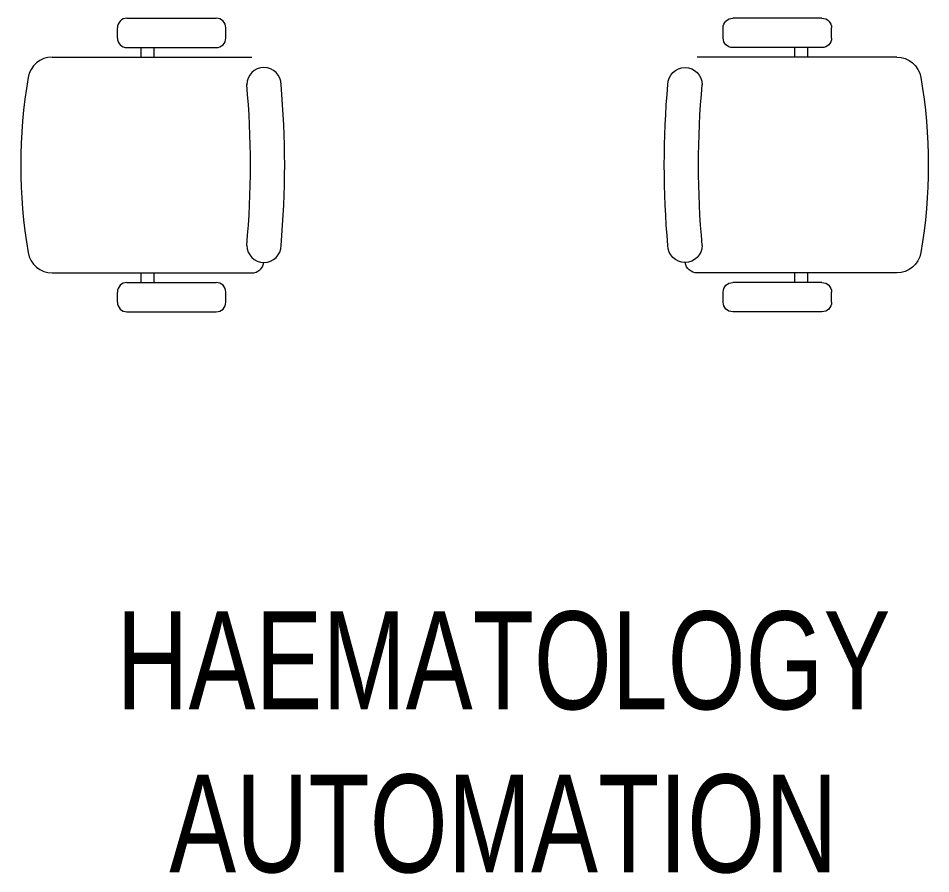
# Model space of a CAD drawing. Header units: millimetres. Extents: x 26027 to 581921, y 7230 to 233891.
# Drawn here: x 565790 to 567657, y 138720 to 140469 of the extents above; entities that cross this region are included whole.
import ezdxf

# ---------------------------------------------------------------- set-up
doc = ezdxf.new("R2010")
doc.units = ezdxf.units.MM
doc.header["$LTSCALE"] = 5
for name, color, linetype, lineweight in [('72_EGR_BASE_TEXT', 7, 'Continuous', 5), ('Medical Equipment and Furniture', 163, 'Continuous', 0), ('NEW', 1, 'Continuous', 5)]:
    doc.layers.add(name, color=color, linetype=linetype, lineweight=lineweight)
doc.styles.add('X3G_ENTITY_2587EA', font='swisscl.ttf', dxfattribs={"height": 200})

# ---------------------------------------------------------------- blocks, each defined once
blk = doc.blocks.new('*X15')
at = {"color": 0}
for p, q in [((5, 3), (5, 3)), ((5, 3), (5, 3)), ((5, 3), (5, 3)), ((5, 3), (5, 3)), ((5, 3), (5, 3)), ((5, 3), (5, 3)), ((5, 3), (5, 3)), ((5, 3), (5, 3)), ((5, 3), (5, 3)), ((5, 3), (5, 3)), ((5, 3), (5, 3)), ((5, 3), (5, 3)), ((5, 3), (5, 3)), ((5, 3), (5, 3)), ((5, 3), (5, 3)), ((5, 3), (5, 3)), ((5, 3), (5, 3)), ((5, 3), (5, 3)), ((5, 3), (5, 3)), ((5, 3), (5, 3)), ((5, 3), (5, 3)), ((5, 3), (5, 3)), ((5, 3), (5, 3)), ((5, 3), (5, 3)), ((5, 3), (5, 3)), ((5, 3), (5, 3)), ((5, 3), (5, 3)), ((5, 3), (5, 3)), ((5, 3), (5, 3)), ((5, 3), (5, 3)), ((5, 3), (5, 3)), ((5, 3), (5, 3)), ((5, 3), (5, 3)), ((5, 3), (5, 3)), ((5, 3), (5, 3)), ((5, 3), (5, 3)), ((5, 3), (5, 3)), ((5, 3), (5, 3)), ((5, 3), (5, 3)), ((5, 3), (5, 3)), ((5, 3), (5, 3)), ((5, 3), (5, 3)), ((5, 3), (5, 3)), ((5, 3), (5, 3)), ((5, 3), (5, 3)), ((5, 3), (5, 3)), ((5, 3), (5, 3)), ((5, 3), (5, 3)), ((5, 3), (5, 3)), ((5, 3), (5, 3)), ((5, 3), (5, 3)), ((5, 3), (5, 3)), ((5, 3), (5, 3)), ((5, 3), (5, 3)), ((5, 3), (5, 3)), ((5, 3), (5, 3)), ((5, 3), (5, 3)), ((5, 3), (5, 3)), ((5, 3), (5, 3)), ((5, 3), (5, 3)), ((5, 3), (5, 3)), ((5, 3), (5, 3)), ((5, 3), (5, 3)), ((5, 3), (5, 3)), ((5, 3), (5, 3)), ((5, 3), (5, 3)), ((6, 3), (5, 3)), ((5, 3), (5, 3)), ((6, 3), (5, 3)), ((5, 3), (5, 3)), ((6, 3), (5, 3)), ((5, 3), (5, 3)), ((6, 3), (5, 3)), ((5, 3), (5, 3)), ((5, 3), (5, 3)), ((5, 3), (5, 3)), ((5, 3), (5, 3)), ((5, 3), (5, 3)), ((5, 3), (5, 3)), ((5, 3), (5, 3)), ((5, 3), (5, 3)), ((5, 3), (5, 3)), ((5, 3), (5, 3)), ((5, 3), (5, 3)), ((5, 3), (5, 3)), ((5, 3), (5, 3)), ((5, 3), (5, 3)), ((5, 3), (5, 3)), ((5, 3), (5, 3)), ((5, 3), (5, 3)), ((5, 3), (5, 3)), ((5, 3), (5, 3)), ((5, 3), (5, 3)), ((5, 3), (5, 3)), ((5, 3), (5, 3)), ((5, 3), (5, 3)), ((6, 3), (6, 3)), ((6, 3), (6, 3)), ((6, 3), (6, 3)), ((6, 3), (6, 3)), ((6, 3), (6, 3)), ((6, 3), (6, 3)), ((6, 3), (6, 3)), ((6, 3), (6, 3)), ((6, 3), (6, 3)), ((6, 3), (6, 3)), ((6, 3), (6, 3)), ((6, 3), (6, 3)), ((6, 3), (6, 3)), ((6, 3), (6, 3)), ((6, 3), (6, 3)), ((6, 3), (6, 3)), ((6, 3), (6, 3)), ((6, 3), (6, 3)), ((6, 3), (6, 3)), ((6, 3), (6, 3)), ((6, 3), (6, 3)), ((6, 3), (6, 3)), ((6, 3), (6, 3)), ((6, 3), (6, 3)), ((6, 3), (6, 3)), ((6, 3), (6, 3)), ((6, 3), (6, 3)), ((6, 3), (6, 3)), ((6, 3), (6, 3)), ((6, 3), (6, 3)), ((6, 3), (6, 3)), ((6, 3), (6, 3)), ((6, 3), (6, 3)), ((6, 3), (6, 3)), ((6, 3), (6, 3)), ((6, 3), (6, 3)), ((6, 3), (6, 3)), ((6, 3), (6, 3)), ((6, 3), (6, 3)), ((6, 3), (6, 3)), ((6, 3), (6, 3)), ((6, 3), (6, 3)), ((6, 3), (6, 3)), ((6, 3), (6, 3)), ((6, 3), (6, 3)), ((6, 3), (6, 3)), ((6, 3), (6, 3)), ((6, 3), (6, 3)), ((6, 3), (6, 3)), ((6, 3), (6, 3)), ((6, 3), (6, 3)), ((6, 3), (6, 3)), ((6, 3), (6, 3)), ((6, 3), (6, 3)), ((6, 3), (6, 3)), ((6, 3), (6, 3)), ((6, 3), (6, 3)), ((6, 3), (6, 3)), ((6, 3), (6, 3)), ((6, 3), (6, 3)), ((6, 3), (6, 3)), ((6, 3), (6, 3)), ((6, 3), (6, 3)), ((6, 3), (6, 3)), ((6, 3), (6, 3)), ((6, 3), (6, 3)), ((6, 3), (6, 3)), ((6, 3), (6, 3)), ((6, 3), (6, 3)), ((6, 3), (6, 3)), ((6, 3), (6, 3)), ((6, 3), (6, 3)), ((6, 3), (6, 3)), ((6, 3), (6, 3)), ((6, 3), (6, 3)), ((6, 3), (6, 3)), ((6, 3), (6, 3)), ((6, 3), (6, 3)), ((6, 3), (6, 3)), ((6, 3), (6, 3)), ((6, 3), (6, 3)), ((6, 3), (6, 3)), ((6, 3), (6, 3)), ((6, 3), (6, 3)), ((6, 3), (6, 3)), ((6, 3), (6, 3)), ((6, 3), (6, 3)), ((6, 3), (6, 3)), ((6, 3), (6, 3)), ((6, 3), (6, 3)), ((6, 3), (6, 3)), ((6, 3), (6, 3)), ((6, 3), (6, 3)), ((6, 3), (6, 3)), ((6, 3), (6, 3)), ((6, 3), (6, 3)), ((6, 3), (6, 3)), ((6, 3), (6, 3)), ((6, 3), (6, 3)), ((6, 3), (6, 3)), ((6, 3), (6, 3)), ((6, 3), (6, 3)), ((6, 3), (6, 3)), ((6, 3), (6, 3)), ((6, 3), (6, 3)), ((6, 3), (6, 3)), ((6, 3), (6, 3)), ((6, 3), (6, 3)), ((6, 3), (6, 3)), ((6, 3), (6, 3)), ((6, 3), (6, 3)), ((6, 3), (6, 3)), ((6, 3), (6, 3)), ((6, 3), (6, 3)), ((6, 3), (6, 3)), ((6, 3), (6, 3)), ((6, 3), (6, 3)), ((6, 3), (6, 3)), ((6, 3), (6, 3)), ((6, 3), (6, 3)), ((6, 3), (6, 3)), ((6, 3), (6, 3)), ((6, 3), (6, 3)), ((6, 3), (6, 3)), ((6, 3), (6, 3)), ((6, 3), (6, 3)), ((6, 3), (6, 3)), ((6, 3), (6, 3)), ((6, 3), (6, 3)), ((6, 3), (6, 3)), ((6, 3), (6, 3)), ((6, 3), (6, 3)), ((6, 3), (6, 3)), ((6, 3), (6, 3)), ((6, 3), (6, 3)), ((6, 3), (6, 3)), ((6, 3), (6, 3)), ((6, 3), (6, 3)), ((6, 3), (6, 3)), ((6, 3), (6, 3)), ((6, 3), (6, 3)), ((6, 3), (6, 3)), ((6, 3), (6, 3)), ((6, 3), (6, 3)), ((6, 3), (6, 3)), ((6, 3), (6, 3)), ((6, 3), (6, 3)), ((6, 3), (6, 3)), ((6, 3), (6, 3)), ((6, 3), (6, 3)), ((6, 3), (6, 3)), ((6, 3), (6, 3)), ((6, 3), (6, 3)), ((6, 3), (6, 3)), ((6, 3), (6, 3)), ((6, 3), (6, 3)), ((6, 3), (6, 3)), ((6, 3), (6, 3)), ((6, 3), (6, 3)), ((6, 3), (6, 3)), ((6, 3), (6, 3)), ((6, 3), (6, 3)), ((6, 3), (6, 3)), ((6, 3), (6, 3)), ((6, 3), (6, 3)), ((6, 3), (6, 3)), ((6, 3), (6, 3)), ((6, 3), (6, 3)), ((6, 3), (6, 3)), ((6, 3), (6, 3)), ((6, 3), (6, 3)), ((6, 3), (6, 3)), ((6, 3), (6, 3)), ((6, 3), (6, 3)), ((6, 3), (6, 3)), ((6, 3), (6, 3)), ((6, 3), (6, 3)), ((6, 3), (6, 3)), ((6, 3), (6, 3)), ((6, 3), (6, 3)), ((6, 3), (6, 3)), ((6, 3), (6, 3)), ((6, 3), (6, 3)), ((6, 3), (6, 3)), ((6, 3), (6, 3)), ((6, 3), (6, 3)), ((6, 3), (6, 3)), ((6, 3), (6, 3)), ((6, 3), (6, 3)), ((6, 3), (6, 3)), ((6, 3), (6, 3)), ((6, 3), (6, 3)), ((6, 3), (6, 3)), ((6, 3), (6, 3)), ((6, 3), (6, 3)), ((6, 3), (6, 3)), ((6, 3), (6, 3)), ((6, 3), (6, 3)), ((6, 3), (6, 3)), ((6, 3), (6, 3)), ((6, 3), (6, 3)), ((6, 3), (6, 3)), ((6, 3), (6, 3)), ((6, 3), (6, 3)), ((6, 3), (5, 3)), ((6, 3), (5, 3)), ((6, 3), (5, 3)), ((6, 3), (5, 3)), ((6, 3), (5, 3)), ((6, 3), (6, 3)), ((6, 3), (6, 3)), ((6, 3), (6, 3)), ((6, 3), (6, 3)), ((6, 3), (6, 3)), ((6, 3), (6, 3)), ((6, 3), (6, 3)), ((6, 3), (6, 3)), ((6, 3), (6, 3)), ((6, 3), (6, 3)), ((6, 3), (6, 3)), ((6, 3), (6, 3)), ((6, 3), (6, 3)), ((6, 3), (6, 3)), ((6, 3), (6, 3)), ((6, 3), (6, 3)), ((6, 3), (6, 3)), ((6, 3), (6, 3)), ((6, 3), (6, 3)), ((6, 3), (6, 3)), ((6, 3), (6, 3)), ((6, 3), (6, 3)), ((6, 3), (6, 3)), ((6, 3), (6, 3)), ((6, 3), (6, 3)), ((6, 3), (6, 3)), ((6, 3), (6, 3)), ((6, 3), (6, 3)), ((6, 3), (6, 3)), ((6, 3), (6, 3)), ((6, 3), (6, 3)), ((6, 3), (6, 3)), ((6, 3), (6, 3)), ((6, 3), (6, 3)), ((6, 3), (6, 3)), ((6, 3), (6, 3)), ((6, 3), (6, 3)), ((6, 3), (6, 3)), ((6, 3), (6, 3)), ((6, 3), (6, 3)), ((6, 3), (6, 3)), ((6, 3), (6, 3)), ((6, 3), (6, 3)), ((6, 3), (6, 3)), ((6, 3), (6, 3)), ((6, 3), (6, 3)), ((6, 3), (6, 3)), ((6, 3), (6, 3)), ((6, 3), (6, 3)), ((6, 3), (6, 3)), ((6, 3), (6, 3)), ((6, 3), (6, 3)), ((6, 3), (6, 3)), ((6, 3), (6, 3)), ((6, 3), (6, 3)), ((6, 3), (6, 3)), ((6, 3), (6, 3)), ((6, 3), (6, 3)), ((6, 3), (6, 3)), ((6, 3), (6, 3)), ((6, 3), (6, 3)), ((6, 3), (6, 3)), ((6, 3), (6, 3)), ((6, 3), (6, 3)), ((6, 3), (6, 3)), ((6, 3), (6, 3)), ((6, 3), (6, 3)), ((6, 3), (6, 3)), ((6, 3), (6, 3)), ((6, 3), (6, 3)), ((6, 3), (6, 3)), ((6, 3), (6, 3)), ((6, 3), (6, 3)), ((6, 3), (6, 3)), ((6, 3), (6, 3)), ((6, 3), (6, 3)), ((6, 3), (6, 3)), ((6, 3), (6, 3)), ((6, 3), (6, 3)), ((6, 3), (6, 3)), ((6, 3), (6, 3)), ((6, 3), (6, 3)), ((6, 3), (6, 3)), ((6, 3), (6, 3)), ((6, 3), (6, 3)), ((6, 3), (6, 3)), ((6, 3), (6, 3)), ((6, 3), (6, 3)), ((6, 3), (6, 3)), ((6, 3), (6, 3)), ((6, 3), (6, 3)), ((6, 3), (6, 3)), ((6, 3), (6, 3)), ((6, 3), (6, 3)), ((6, 3), (6, 3)), ((6, 3), (6, 3)), ((6, 3), (6, 3)), ((6, 3), (6, 3)), ((6, 3), (6, 3)), ((6, 3), (6, 3)), ((6, 3), (6, 3)), ((6, 3), (6, 3)), ((6, 3), (6, 3)), ((6, 3), (6, 3)), ((6, 3), (6, 3)), ((6, 3), (6, 3)), ((6, 3), (6, 3)), ((6, 3), (6, 3)), ((6, 3), (6, 3)), ((6, 3), (6, 3)), ((6, 3), (6, 3)), ((6, 3), (6, 3)), ((6, 3), (6, 3)), ((6, 3), (6, 3)), ((6, 3), (6, 3)), ((6, 3), (6, 3)), ((6, 3), (6, 3)), ((6, 3), (6, 3)), ((6, 3), (6, 3)), ((6, 3), (6, 3)), ((6, 3), (6, 3)), ((6, 3), (6, 3)), ((6, 3), (6, 3)), ((6, 3), (6, 3)), ((6, 3), (6, 3)), ((6, 3), (6, 3)), ((6, 3), (6, 3)), ((6, 3), (6, 3)), ((6, 3), (6, 3)), ((6, 3), (6, 3)), ((6, 3), (6, 3)), ((6, 3), (6, 3)), ((6, 3), (6, 3)), ((6, 3), (6, 3)), ((6, 3), (6, 3)), ((6, 3), (6, 3)), ((6, 3), (6, 3)), ((6, 3), (6, 3)), ((6, 3), (6, 3)), ((6, 3), (6, 3)), ((6, 3), (6, 3)), ((6, 3), (6, 3)), ((6, 3), (6, 3)), ((6, 3), (6, 3)), ((6, 3), (6, 3)), ((6, 3), (6, 3)), ((6, 3), (6, 3)), ((6, 3), (6, 3)), ((6, 3), (6, 3)), ((6, 3), (6, 3)), ((6, 3), (6, 3)), ((6, 3), (6, 3)), ((6, 3), (6, 3)), ((6, 3), (6, 3)), ((6, 3), (6, 3)), ((6, 3), (6, 3)), ((6, 3), (6, 3)), ((6, 3), (6, 3)), ((6, 3), (6, 3)), ((6, 3), (6, 3)), ((6, 3), (6, 3)), ((6, 3), (6, 3)), ((6, 3), (6, 3)), ((6, 3), (6, 3)), ((6, 3), (6, 3)), ((6, 3), (6, 3)), ((6, 3), (6, 3)), ((6, 3), (6, 3)), ((6, 3), (6, 3)), ((6, 3), (6, 3)), ((6, 3), (6, 3)), ((6, 3), (6, 3)), ((6, 3), (6, 3)), ((6, 3), (6, 3)), ((6, 3), (6, 3)), ((6, 3), (6, 3)), ((6, 3), (6, 3)), ((6, 3), (6, 3)), ((6, 3), (6, 3)), ((6, 3), (6, 3)), ((6, 3), (6, 3)), ((6, 3), (6, 3)), ((6, 3), (6, 3)), ((6, 3), (6, 3)), ((6, 3), (6, 3)), ((6, 3), (6, 3)), ((6, 3), (6, 3)), ((6, 3), (6, 3)), ((6, 3), (6, 3)), ((6, 3), (6, 3)), ((6, 3), (6, 3)), ((6, 3), (6, 3)), ((6, 3), (6, 3)), ((6, 3), (6, 3)), ((6, 3), (6, 3)), ((6, 3), (6, 3)), ((6, 3), (6, 3)), ((6, 3), (6, 3)), ((6, 3), (6, 3)), ((6, 3), (6, 3)), ((6, 3), (6, 3)), ((6, 3), (6, 3)), ((6, 3), (6, 3)), ((6, 3), (6, 3)), ((6, 3), (6, 3)), ((6, 3), (6, 3)), ((6, 3), (6, 3)), ((6, 3), (6, 3)), ((6, 3), (6, 3)), ((6, 3), (6, 3)), ((6, 3), (6, 3)), ((6, 3), (6, 3)), ((6, 3), (6, 3)), ((6, 3), (6, 3)), ((6, 3), (6, 3)), ((6, 3), (6, 3)), ((6, 3), (6, 3)), ((6, 3), (6, 3)), ((6, 3), (6, 3)), ((6, 3), (6, 3)), ((6, 3), (6, 3)), ((6, 3), (6, 3)), ((6, 3), (6, 3)), ((6, 3), (6, 3)), ((6, 3), (6, 3)), ((6, 3), (6, 3)), ((6, 3), (6, 3)), ((6, 3), (6, 3)), ((6, 3), (6, 3)), ((6, 3), (6, 3)), ((6, 3), (6, 3)), ((6, 3), (6, 3)), ((6, 3), (6, 3)), ((6, 3), (6, 3)), ((6, 3), (6, 3)), ((6, 3), (6, 3)), ((6, 3), (6, 3)), ((6, 3), (6, 3)), ((6, 3), (6, 3)), ((6, 3), (6, 3)), ((6, 3), (6, 3)), ((6, 3), (6, 3)), ((6, 3), (6, 3)), ((6, 3), (6, 3)), ((6, 3), (6, 3)), ((6, 3), (6, 3)), ((6, 3), (6, 3)), ((6, 3), (6, 3)), ((6, 3), (6, 3)), ((6, 3), (6, 3)), ((6, 3), (6, 3)), ((6, 3), (6, 3)), ((6, 3), (6, 3)), ((6, 3), (6, 3)), ((6, 3), (6, 3)), ((6, 3), (6, 3)), ((6, 3), (6, 3)), ((6, 3), (6, 3)), ((6, 3), (6, 3)), ((6, 3), (6, 3)), ((6, 3), (6, 3)), ((6, 3), (6, 3)), ((6, 3), (6, 3)), ((6, 3), (6, 3)), ((6, 3), (6, 3)), ((6, 3), (6, 3)), ((6, 3), (6, 3)), ((6, 3), (6, 3)), ((6, 3), (6, 3)), ((6, 3), (6, 3)), ((6, 3), (6, 3)), ((6, 3), (6, 3)), ((6, 3), (6, 3)), ((6, 3), (6, 3)), ((6, 3), (6, 3)), ((6, 3), (6, 3)), ((6, 3), (6, 3)), ((6, 3), (6, 3)), ((6, 3), (6, 3)), ((6, 3), (6, 3)), ((6, 3), (6, 3)), ((6, 3), (6, 3)), ((6, 3), (6, 3)), ((6, 3), (6, 3)), ((6, 3), (6, 3)), ((6, 3), (6, 3)), ((6, 3), (6, 3)), ((6, 3), (6, 3)), ((6, 3), (6, 3)), ((6, 3), (6, 3)), ((6, 3), (6, 3)), ((6, 3), (6, 3)), ((6, 3), (6, 3)), ((6, 3), (6, 3)), ((6, 3), (6, 3)), ((6, 3), (6, 3)), ((6, 3), (6, 3)), ((6, 3), (6, 3)), ((6, 3), (6, 3)), ((6, 3), (6, 3)), ((6, 3), (6, 3)), ((6, 3), (6, 3)), ((6, 3), (6, 3)), ((6, 3), (6, 3)), ((6, 3), (6, 3)), ((6, 3), (6, 3)), ((6, 3), (6, 3)), ((6, 3), (6, 3)), ((6, 3), (6, 3)), ((6, 3), (6, 3)), ((6, 3), (6, 3)), ((6, 3), (6, 3)), ((6, 3), (6, 3)), ((6, 3), (6, 3)), ((6, 3), (6, 3)), ((6, 3), (6, 3)), ((6, 3), (6, 3))]:
    blk.add_line(p, q, dxfattribs=at)
blk = doc.blocks.new('*X16')
at = {"color": 0}
for p, q in [((13, 1), (13, 1)), ((13, 1), (13, 1)), ((13, 1), (13, 1)), ((13, 1), (13, 1)), ((13, 1), (13, 1)), ((13, 1), (13, 1)), ((13, 1), (13, 1)), ((13, 1), (13, 1)), ((13, 1), (13, 1)), ((13, 1), (13, 1)), ((13, 1), (13, 1)), ((13, 1), (13, 1)), ((13, 1), (13, 1)), ((13, 1), (13, 1)), ((13, 1), (13, 1)), ((13, 1), (14, 1)), ((13, 1), (14, 1)), ((13, 1), (14, 1)), ((13, 1), (13, 1)), ((13, 1), (13, 1)), ((13, 1), (13, 1)), ((13, 1), (13, 1)), ((13, 1), (13, 1)), ((13, 1), (13, 1)), ((13, 1), (13, 1)), ((13, 1), (13, 1)), ((13, 1), (13, 1)), ((13, 1), (13, 1)), ((13, 1), (13, 1)), ((13, 1), (13, 1)), ((13, 1), (13, 1)), ((13, 1), (13, 1)), ((13, 1), (13, 1)), ((13, 1), (13, 1)), ((13, 1), (13, 1)), ((13, 1), (13, 1)), ((13, 1), (13, 1)), ((13, 1), (13, 1)), ((13, 1), (13, 1)), ((13, 1), (13, 1)), ((13, 1), (13, 1)), ((13, 1), (13, 1)), ((13, 1), (13, 1)), ((13, 1), (13, 1)), ((13, 1), (13, 1)), ((13, 1), (13, 1)), ((13, 1), (13, 1)), ((13, 1), (13, 1)), ((13, 1), (13, 1)), ((13, 1), (13, 1)), ((13, 1), (13, 1)), ((13, 1), (13, 1)), ((13, 1), (13, 1)), ((13, 1), (13, 1)), ((13, 1), (13, 1)), ((13, 1), (13, 1)), ((13, 1), (13, 1)), ((13, 1), (13, 1)), ((13, 1), (13, 1)), ((13, 1), (13, 1)), ((13, 1), (13, 1)), ((13, 1), (13, 1)), ((13, 1), (13, 1)), ((13, 1), (13, 1)), ((13, 1), (13, 1)), ((13, 1), (13, 1)), ((13, 1), (13, 1)), ((13, 1), (13, 1)), ((13, 1), (13, 1)), ((13, 1), (13, 1)), ((13, 1), (13, 1)), ((13, 1), (13, 1)), ((13, 1), (13, 1)), ((13, 1), (13, 1)), ((13, 1), (13, 1)), ((13, 1), (13, 1)), ((13, 1), (13, 1)), ((13, 1), (13, 1)), ((13, 1), (13, 1)), ((13, 1), (13, 1)), ((13, 1), (13, 1)), ((13, 1), (13, 1)), ((13, 1), (13, 1)), ((13, 1), (13, 1)), ((13, 1), (13, 1)), ((13, 1), (13, 1)), ((13, 1), (13, 1)), ((13, 1), (13, 1)), ((13, 1), (13, 1)), ((13, 1), (13, 1)), ((13, 1), (13, 1)), ((13, 1), (13, 1)), ((13, 1), (13, 1)), ((13, 1), (13, 1)), ((13, 1), (13, 1)), ((13, 1), (13, 1)), ((13, 1), (13, 1)), ((13, 1), (13, 1)), ((13, 1), (13, 1)), ((13, 1), (13, 1)), ((13, 1), (13, 1)), ((13, 1), (13, 1)), ((13, 1), (13, 1)), ((13, 1), (13, 1)), ((13, 1), (13, 1)), ((13, 1), (13, 1)), ((13, 1), (13, 1)), ((13, 1), (13, 1)), ((13, 1), (13, 1)), ((13, 1), (13, 1)), ((13, 1), (13, 1)), ((13, 1), (13, 1)), ((13, 1), (13, 1)), ((13, 1), (13, 1)), ((13, 1), (13, 1)), ((13, 1), (13, 1)), ((13, 1), (13, 1)), ((13, 1), (13, 1)), ((13, 1), (13, 1)), ((13, 1), (13, 1)), ((13, 1), (13, 1)), ((13, 1), (13, 1)), ((13, 1), (13, 1)), ((13, 1), (14, 1)), ((13, 0), (13, 0)), ((13, 0), (13, 0)), ((13, 0), (13, 0)), ((13, 0), (13, 0)), ((13, 0), (13, 0)), ((13, 0), (13, 0)), ((13, 0), (13, 0)), ((13, 0), (13, 0)), ((13, 0), (13, 0)), ((13, 0), (13, 0)), ((13, 0), (13, 0)), ((13, 0), (13, 0)), ((13, 0), (13, 0)), ((13, 0), (13, 0)), ((13, 0), (13, 0)), ((13, 0), (13, 0)), ((13, 0), (13, 0)), ((13, 0), (13, 0)), ((13, 0), (13, 0)), ((13, 0), (13, 0)), ((13, 0), (13, 0)), ((13, 0), (13, 0)), ((13, 0), (13, 0)), ((13, 0), (13, 0)), ((13, 0), (13, 0)), ((13, 0), (13, 0)), ((13, 0), (13, 0)), ((13, 0), (13, 0)), ((13, 0), (13, 0)), ((13, 0), (13, 0)), ((13, 0), (13, 0)), ((13, 0), (13, 0)), ((13, 0), (13, 0)), ((13, 0), (13, 0)), ((13, 0), (13, 0)), ((13, 0), (13, 0)), ((13, 0), (13, 0)), ((13, 0), (13, 0)), ((13, 0), (13, 0)), ((13, 0), (13, 0)), ((13, 0), (13, 0)), ((13, 0), (13, 0)), ((13, 0), (13, 0)), ((13, 0), (13, 0)), ((13, 0), (13, 0)), ((13, 0), (13, 0)), ((13, 0), (13, 0)), ((13, 0), (13, 0)), ((13, 0), (14, 0)), ((13, 0), (14, 0)), ((13, 0), (13, 0)), ((13, 0), (14, 0)), ((14, 1), (14, 1)), ((14, 1), (14, 1)), ((14, 1), (14, 1)), ((14, 1), (14, 1)), ((14, 1), (14, 1)), ((14, 1), (14, 1)), ((14, 1), (14, 1)), ((14, 1), (14, 1)), ((14, 1), (14, 1)), ((14, 1), (14, 1)), ((14, 1), (14, 1)), ((14, 1), (14, 1)), ((14, 1), (14, 1)), ((14, 1), (14, 1)), ((14, 1), (14, 1)), ((14, 1), (14, 1)), ((14, 1), (14, 1)), ((14, 1), (14, 1)), ((14, 1), (14, 1)), ((14, 1), (14, 1)), ((14, 1), (14, 1)), ((14, 1), (14, 1)), ((14, 1), (14, 1)), ((14, 1), (14, 1)), ((14, 1), (14, 1)), ((14, 1), (14, 1)), ((14, 1), (14, 1)), ((14, 1), (14, 1)), ((14, 1), (14, 1)), ((14, 1), (14, 1)), ((14, 1), (14, 1)), ((14, 1), (14, 1)), ((14, 1), (14, 1)), ((14, 1), (14, 1)), ((14, 1), (14, 1)), ((14, 1), (14, 1)), ((14, 1), (14, 1)), ((14, 1), (14, 1)), ((14, 1), (14, 1)), ((14, 1), (14, 1)), ((14, 1), (14, 1)), ((14, 1), (14, 1)), ((14, 1), (14, 1)), ((14, 1), (14, 1)), ((14, 1), (14, 1)), ((14, 1), (14, 1)), ((14, 1), (14, 1)), ((14, 1), (14, 1)), ((14, 1), (14, 1)), ((14, 1), (14, 1)), ((14, 1), (14, 1)), ((14, 1), (14, 1)), ((14, 1), (14, 1)), ((14, 1), (14, 1)), ((14, 1), (14, 1)), ((14, 1), (14, 1)), ((14, 1), (14, 1)), ((14, 1), (14, 1)), ((14, 1), (14, 1)), ((14, 1), (14, 1)), ((14, 1), (14, 1)), ((14, 1), (14, 1)), ((14, 1), (14, 1)), ((14, 1), (14, 1)), ((14, 1), (14, 1)), ((14, 1), (14, 1)), ((14, 1), (14, 1)), ((14, 1), (14, 1)), ((14, 1), (14, 1)), ((14, 1), (14, 1)), ((14, 1), (14, 1)), ((14, 1), (14, 1)), ((14, 1), (14, 1)), ((14, 1), (14, 1)), ((14, 1), (14, 1)), ((14, 1), (14, 1)), ((14, 1), (14, 1)), ((14, 1), (14, 1)), ((14, 1), (14, 1)), ((14, 1), (14, 1)), ((14, 1), (14, 1)), ((14, 1), (14, 1)), ((14, 1), (14, 1)), ((14, 1), (14, 1)), ((14, 1), (14, 1)), ((14, 1), (14, 1)), ((14, 1), (14, 1)), ((14, 1), (14, 1)), ((14, 1), (14, 1)), ((14, 1), (14, 1)), ((14, 1), (14, 1)), ((14, 1), (14, 1)), ((14, 1), (14, 1)), ((14, 1), (14, 1)), ((14, 0), (14, 0)), ((14, 0), (14, 0)), ((14, 0), (14, 0)), ((14, 0), (14, 0)), ((14, 0), (14, 0)), ((14, 0), (14, 0)), ((14, 0), (14, 0)), ((14, 0), (14, 0)), ((14, 0), (14, 0)), ((14, 0), (14, 0)), ((14, 0), (14, 0)), ((14, 0), (14, 0)), ((14, 0), (14, 0)), ((14, 0), (14, 0)), ((14, 0), (14, 0)), ((14, 0), (14, 0)), ((14, 0), (14, 0)), ((14, 0), (14, 0)), ((14, 0), (14, 0)), ((14, 0), (14, 0)), ((14, 0), (14, 0)), ((14, 0), (14, 0)), ((14, 0), (14, 0)), ((14, 0), (14, 0)), ((14, 0), (14, 0)), ((14, 0), (14, 0)), ((14, 0), (14, 0)), ((14, 0), (14, 0)), ((14, 0), (14, 0)), ((14, 0), (14, 0)), ((14, 0), (14, 0)), ((14, 0), (14, 0)), ((14, 0), (14, 0)), ((14, 0), (14, 0)), ((14, 0), (14, 0)), ((14, 0), (14, 0)), ((14, 0), (14, 0)), ((14, 0), (14, 0)), ((14, 0), (14, 0)), ((14, 0), (14, 0)), ((14, 0), (14, 0)), ((14, 0), (14, 0)), ((14, 0), (14, 0)), ((14, 0), (14, 0)), ((14, 0), (14, 0)), ((14, 0), (14, 0)), ((14, 0), (14, 0)), ((14, 0), (14, 0)), ((13, 0), (13, 0)), ((13, 0), (14, 0)), ((13, 0), (13, 0)), ((13, 0), (14, 0)), ((13, 0), (13, 0)), ((13, 0), (14, 0)), ((13, 0), (13, 0)), ((13, 0), (13, 0)), ((13, 0), (13, 0)), ((13, 0), (13, 0)), ((13, 0), (14, 0)), ((13, 0), (13, 0)), ((13, 0), (14, 0)), ((13, 0), (13, 0)), ((13, 0), (14, 0)), ((13, 0), (13, 0)), ((13, 0), (14, 0)), ((13, 0), (13, 0)), ((13, 0), (14, 0)), ((13, 0), (13, 0)), ((13, 0), (14, 0)), ((13, 0), (13, 0)), ((13, 0), (14, 0)), ((13, 0), (13, 0)), ((13, 0), (13, 0)), ((13, 0), (13, 0)), ((13, 0), (14, 0)), ((13, 0), (13, 0)), ((13, 0), (14, 0)), ((13, 0), (13, 0)), ((13, 0), (14, 0)), ((13, 0), (13, 0)), ((13, 0), (14, 0)), ((13, 0), (13, 0)), ((13, 0), (13, 0)), ((13, 0), (13, 0)), ((13, 0), (13, 0)), ((13, 0), (13, 0)), ((13, 0), (13, 0)), ((13, 0), (13, 0)), ((13, 0), (13, 0)), ((13, 0), (13, 0)), ((13, 0), (13, 0)), ((13, 0), (13, 0)), ((13, 0), (13, 0)), ((13, 0), (13, 0)), ((13, 0), (13, 0)), ((13, 0), (13, 0)), ((13, 0), (13, 0)), ((13, 0), (13, 0)), ((13, 0), (13, 0)), ((13, 0), (13, 0)), ((13, 0), (13, 0)), ((13, 0), (13, 0)), ((13, 0), (13, 0)), ((13, 0), (13, 0)), ((13, 0), (13, 0)), ((13, 0), (13, 0)), ((13, 0), (13, 0)), ((13, 0), (13, 0)), ((13, 0), (13, 0)), ((13, 0), (13, 0)), ((13, 0), (13, 0)), ((13, 0), (13, 0)), ((13, -1), (13, -1)), ((13, -1), (13, -1)), ((13, -1), (13, -1)), ((13, -1), (13, -1)), ((13, -1), (13, -1)), ((13, -1), (14, -1)), ((13, -1), (13, -1)), ((14, 0), (14, 0)), ((14, 0), (14, 0)), ((14, 0), (14, 0)), ((14, 0), (14, 0)), ((14, 0), (14, 0)), ((14, 0), (14, 0)), ((14, 0), (14, 0)), ((14, 0), (14, 0)), ((14, 0), (14, 0)), ((14, 0), (14, 0)), ((14, 0), (14, 0)), ((14, 0), (14, 0)), ((14, 0), (14, 0)), ((14, 0), (14, 0)), ((14, 0), (14, 0)), ((13, 0), (14, 0)), ((14, 0), (14, 0)), ((14, 0), (14, 0)), ((14, 0), (14, 0)), ((14, 0), (14, 0)), ((14, 0), (14, 0)), ((14, 0), (14, 0)), ((14, 0), (14, 0)), ((14, 0), (14, 0)), ((14, 0), (14, 0)), ((14, 0), (14, 0)), ((14, 0), (14, 0)), ((14, 0), (14, 0)), ((14, 0), (14, 0)), ((14, 0), (14, 0)), ((14, 0), (14, 0)), ((14, 0), (14, 0)), ((14, 0), (14, 0)), ((14, 0), (14, 0)), ((14, 0), (14, 0)), ((14, 0), (14, 0)), ((14, 0), (14, 0)), ((14, 0), (14, 0)), ((14, 0), (14, 0)), ((14, 0), (14, 0)), ((14, 0), (14, 0)), ((14, 0), (14, 0)), ((14, 0), (14, 0)), ((14, 0), (14, 0)), ((14, 0), (14, 0)), ((14, 0), (14, 0)), ((14, 0), (14, 0)), ((14, 0), (14, 0)), ((14, 0), (14, 0)), ((14, 0), (14, 0)), ((14, -1), (14, -1)), ((14, -1), (14, -1)), ((14, -1), (14, -1)), ((14, -1), (14, -1)), ((14, -1), (14, -1))]:
    blk.add_line(p, q, dxfattribs=at)
blk = doc.blocks.new('GF21018-P')
at = {"color": 0}
for p, q in [((-0.2207, 0.4756), (-0.2207, 0.0675)), ((0.2205, 0.4756), (0.2205, 0.0675)), ((-0.2806, 0.3422), (-0.2598, 0.3422)), ((0.2596, 0.3422), (0.2804, 0.3422)), ((-0.3002, 0.3226), (-0.3002, 0.14)), ((-0.2402, 0.3226), (-0.2402, 0.14)), ((0.24, 0.3226), (0.24, 0.14)), ((0.3, 0.3226), (0.3, 0.14)), ((-0.2402, 0.2937), (-0.2207, 0.2937)), ((0.2205, 0.2937), (0.24, 0.2937)), ((-0.2402, 0.2671), (-0.2207, 0.2671)), ((0.2205, 0.2671), (0.24, 0.2671)), ((-0.2806, 0.1204), (-0.2598, 0.1204)), ((0.2596, 0.1204), (0.2804, 0.1204))]:
    blk.add_line(p, q, dxfattribs=at)
for points in [[(0.24, 0.2937), (0.24, 0.2937), (0.24, 0.2937), (0.24, 0.2937), (0.24, 0.2937), (0.24, 0.2937), (0.24, 0.2937), (0.24, 0.2937), (0.24, 0.2937), (0.24, 0.2937), (0.24, 0.2937), (0.24, 0.2937), (0.24, 0.2937), (0.24, 0.2937), (0.24, 0.2937), (0.24, 0.2937), (0.24, 0.2937), (0.24, 0.2937), (0.24, 0.2937), (0.24, 0.2937), (0.24, 0.2937), (0.24, 0.2937), (0.24, 0.2937), (0.24, 0.2937), (0.24, 0.2937), (0.24, 0.2937), (0.24, 0.2937), (0.24, 0.2937), (0.24, 0.2937), (0.24, 0.2937), (0.24, 0.2937), (0.24, 0.2937), (0.24, 0.2937), (0.24, 0.2937), (0.24, 0.2937), (0.24, 0.2937), (0.24, 0.2937), (0.24, 0.2937), (0.24, 0.2937), (0.24, 0.2937), (0.24, 0.2937), (0.24, 0.2937), (0.24, 0.2937), (0.24, 0.2937), (0.24, 0.2937), (0.24, 0.2937), (0.24, 0.2937), (0.24, 0.2937), (0.24, 0.2937), (0.24, 0.2937), (0.24, 0.2937), (0.24, 0.2937), (0.24, 0.2937), (0.24, 0.2937), (0.24, 0.2937), (0.24, 0.2937), (0.24, 0.2937), (0.24, 0.2937), (0.24, 0.2937), (0.24, 0.2937), (0.24, 0.2937), (0.24, 0.2937), (0.24, 0.2937), (0.24, 0.2937), (0.24, 0.2937), (0.24, 0.2937), (0.24, 0.2937), (0.24, 0.2937), (0.24, 0.2937), (0.24, 0.2937), (0.24, 0.2937), (0.24, 0.2937), (0.24, 0.2937), (0.24, 0.2937), (0.24, 0.2937), (0.24, 0.2937), (0.24, 0.2937), (0.24, 0.2937), (0.24, 0.2937), (0.24, 0.2937), (0.24, 0.2937), (0.24, 0.2937), (0.24, 0.2937), (0.24, 0.2937), (0.24, 0.2937), (0.24, 0.2937), (0.24, 0.2937), (0.24, 0.2937), (0.24, 0.2937), (0.24, 0.2937), (0.24, 0.2937), (0.24, 0.2937), (0.24, 0.2937), (0.24, 0.2937), (0.24, 0.2937), (0.24, 0.2937), (0.24, 0.2937), (0.24, 0.2937), (0.24, 0.2937), (0.24, 0.2937), (0.24, 0.2937), (0.24, 0.2937), (0.24, 0.2937), (0.24, 0.2937), (0.24, 0.2937), (0.24, 0.2937), (0.24, 0.2937), (0.24, 0.2937), (0.24, 0.2937), (0.24, 0.2937), (0.24, 0.2937), (0.24, 0.2937), (0.24, 0.2937), (0.24, 0.2937), (0.24, 0.2937), (0.24, 0.2937), (0.24, 0.2937), (0.24, 0.2937), (0.24, 0.2937), (0.24, 0.2937), (0.24, 0.2937), (0.24, 0.2937), (0.24, 0.2937), (0.24, 0.2937), (0.24, 0.2937), (0.24, 0.2937), (0.24, 0.2937), (0.24, 0.2937), (0.24, 0.2937), (0.24, 0.2937), (0.24, 0.2937), (0.24, 0.2937), (0.24, 0.2937), (0.24, 0.2937), (0.24, 0.2937), (0.24, 0.2937), (0.24, 0.2937), (0.24, 0.2937), (0.24, 0.2937), (0.24, 0.2937), (0.24, 0.2937), (0.24, 0.2937), (0.24, 0.2937), (0.24, 0.2937), (0.24, 0.2937), (0.24, 0.2937), (0.24, 0.2937), (0.24, 0.2937), (0.24, 0.2937), (0.24, 0.2937), (0.24, 0.2937), (0.24, 0.2937), (0.24, 0.2937), (0.24, 0.2937), (0.24, 0.2937), (0.24, 0.2937), (0.24, 0.2937), (0.24, 0.2937), (0.24, 0.2937), (0.24, 0.2937), (0.24, 0.2937), (0.24, 0.2937), (0.24, 0.2937), (0.24, 0.2937), (0.24, 0.2937), (0.24, 0.2937), (0.24, 0.2937), (0.24, 0.2937), (0.24, 0.2937), (0.24, 0.2937), (0.24, 0.2937), (0.24, 0.2937), (0.24, 0.2937), (0.24, 0.2937), (0.24, 0.2937), (0.24, 0.2937), (0.24, 0.2937), (0.24, 0.2937), (0.24, 0.2937), (0.24, 0.2937), (0.24, 0.2937), (0.24, 0.2937), (0.24, 0.2937), (0.24, 0.2937), (0.24, 0.2937), (0.24, 0.2937), (0.24, 0.2937), (0.24, 0.2937), (0.24, 0.2937), (0.24, 0.2937), (0.24, 0.2937), (0.24, 0.2937), (0.24, 0.2937), (0.24, 0.2937), (0.24, 0.2937), (0.24, 0.2937), (0.24, 0.2937), (0.24, 0.2937), (0.24, 0.2937), (0.24, 0.2937), (0.24, 0.2937), (0.24, 0.2937), (0.24, 0.2937), (0.24, 0.2937), (0.24, 0.2937), (0.24, 0.2937), (0.24, 0.2937), (0.24, 0.2937), (0.24, 0.2937), (0.24, 0.2937), (0.24, 0.2937), (0.24, 0.2937), (0.24, 0.2937), (0.24, 0.2937), (0.24, 0.2937), (0.24, 0.2937), (0.24, 0.2937), (0.24, 0.2937), (0.24, 0.2937), (0.24, 0.2937), (0.24, 0.2937), (0.24, 0.2937), (0.24, 0.2937), (0.24, 0.2937), (0.24, 0.2937), (0.24, 0.2937), (0.24, 0.2937), (0.24, 0.2937), (0.24, 0.2937), (0.24, 0.2937), (0.24, 0.2937), (0.24, 0.2937), (0.24, 0.2937), (0.24, 0.2937), (0.24, 0.2937), (0.24, 0.2937), (0.24, 0.2937), (0.24, 0.2937), (0.24, 0.2937), (0.24, 0.2937), (0.24, 0.2937), (0.24, 0.2937), (0.24, 0.2937), (0.24, 0.2937), (0.24, 0.2937), (0.24, 0.2937), (0.24, 0.2937), (0.24, 0.2937), (0.24, 0.2937), (0.24, 0.2937), (0.24, 0.2937), (0.24, 0.2937), (0.24, 0.2937), (0.24, 0.2937), (0.24, 0.2937), (0.24, 0.2937), (0.24, 0.2937), (0.24, 0.2937), (0.24, 0.2937), (0.24, 0.2937), (0.24, 0.2937), (0.24, 0.2937), (0.24, 0.2937), (0.24, 0.2937), (0.24, 0.2937), (0.24, 0.2937), (0.24, 0.2937), (0.24, 0.2937), (0.24, 0.2937), (0.24, 0.2937), (0.24, 0.2937), (0.24, 0.2937), (0.24, 0.2937), (0.24, 0.2937), (0.24, 0.2937), (0.24, 0.2937), (0.24, 0.2937)], [(0.24, 0.2937), (0.24, 0.2937), (0.24, 0.2937), (0.24, 0.2937), (0.24, 0.2937), (0.24, 0.2937), (0.24, 0.2937), (0.24, 0.2937), (0.24, 0.2937), (0.24, 0.2937), (0.24, 0.2937), (0.24, 0.2937), (0.24, 0.2937), (0.24, 0.2937), (0.24, 0.2937), (0.24, 0.2937), (0.24, 0.2937), (0.24, 0.2937), (0.24, 0.2937), (0.24, 0.2937), (0.24, 0.2937), (0.24, 0.2937), (0.24, 0.2937), (0.24, 0.2937), (0.24, 0.2937), (0.24, 0.2937), (0.24, 0.2937), (0.24, 0.2937), (0.24, 0.2937), (0.24, 0.2937), (0.24, 0.2937), (0.24, 0.2937), (0.24, 0.2937), (0.24, 0.2937), (0.24, 0.2937), (0.24, 0.2937), (0.24, 0.2937), (0.24, 0.2937), (0.24, 0.2937), (0.24, 0.2937), (0.24, 0.2937), (0.24, 0.2937), (0.24, 0.2937), (0.24, 0.2937), (0.24, 0.2937), (0.24, 0.2937), (0.24, 0.2937), (0.24, 0.2937), (0.24, 0.2937), (0.24, 0.2937), (0.24, 0.2937), (0.24, 0.2937), (0.24, 0.2937), (0.24, 0.2937), (0.24, 0.2937), (0.24, 0.2937), (0.24, 0.2937), (0.24, 0.2937), (0.24, 0.2937), (0.24, 0.2937), (0.24, 0.2937), (0.24, 0.2937), (0.24, 0.2937), (0.24, 0.2937), (0.24, 0.2937), (0.24, 0.2937), (0.24, 0.2937), (0.24, 0.2937), (0.24, 0.2937), (0.24, 0.2937), (0.24, 0.2937), (0.24, 0.2937), (0.24, 0.2937), (0.24, 0.2937), (0.24, 0.2937), (0.24, 0.2937), (0.24, 0.2937), (0.24, 0.2937), (0.24, 0.2937), (0.24, 0.2937), (0.24, 0.2937), (0.24, 0.2937), (0.24, 0.2937), (0.24, 0.2937), (0.24, 0.2937), (0.24, 0.2937), (0.24, 0.2937), (0.24, 0.2937), (0.24, 0.2937), (0.24, 0.2937), (0.24, 0.2937), (0.24, 0.2937), (0.24, 0.2937), (0.24, 0.2937), (0.24, 0.2937), (0.24, 0.2937), (0.24, 0.2937), (0.24, 0.2937), (0.24, 0.2937), (0.24, 0.2937), (0.24, 0.2937), (0.24, 0.2937), (0.24, 0.2937), (0.24, 0.2937), (0.24, 0.2937), (0.24, 0.2937), (0.24, 0.2937), (0.24, 0.2937), (0.24, 0.2937), (0.24, 0.2937), (0.24, 0.2937), (0.24, 0.2937), (0.24, 0.2937), (0.24, 0.2937), (0.24, 0.2937), (0.24, 0.2937), (0.24, 0.2937), (0.24, 0.2937), (0.24, 0.2937), (0.24, 0.2937), (0.24, 0.2937), (0.24, 0.2937), (0.24, 0.2937), (0.24, 0.2937), (0.24, 0.2937), (0.24, 0.2937), (0.24, 0.2937), (0.24, 0.2937), (0.24, 0.2937), (0.24, 0.2937), (0.24, 0.2937), (0.24, 0.2937), (0.24, 0.2937), (0.24, 0.2937), (0.24, 0.2937), (0.24, 0.2937), (0.24, 0.2937), (0.24, 0.2937), (0.24, 0.2937), (0.24, 0.2937), (0.24, 0.2937), (0.24, 0.2937), (0.24, 0.2937), (0.24, 0.2937), (0.24, 0.2937), (0.24, 0.2937), (0.24, 0.2937), (0.24, 0.2937), (0.24, 0.2937), (0.24, 0.2937), (0.24, 0.2937), (0.24, 0.2937), (0.24, 0.2937), (0.24, 0.2937), (0.24, 0.2937), (0.24, 0.2937), (0.24, 0.2937), (0.24, 0.2937), (0.24, 0.2937), (0.24, 0.2937), (0.24, 0.2937), (0.24, 0.2937), (0.24, 0.2937), (0.24, 0.2937), (0.24, 0.2937), (0.24, 0.2937), (0.24, 0.2937), (0.24, 0.2937), (0.24, 0.2937), (0.24, 0.2937), (0.24, 0.2937), (0.24, 0.2937), (0.24, 0.2937), (0.24, 0.2937), (0.24, 0.2937), (0.24, 0.2937), (0.24, 0.2937), (0.24, 0.2937), (0.24, 0.2937), (0.24, 0.2937), (0.24, 0.2937), (0.24, 0.2937), (0.24, 0.2937), (0.24, 0.2937), (0.24, 0.2937), (0.24, 0.2937), (0.24, 0.2937), (0.24, 0.2937), (0.24, 0.2937), (0.24, 0.2937), (0.24, 0.2937), (0.24, 0.2937), (0.24, 0.2937), (0.24, 0.2937), (0.24, 0.2937), (0.24, 0.2937), (0.24, 0.2937), (0.24, 0.2937), (0.24, 0.2937), (0.24, 0.2937), (0.24, 0.2937), (0.24, 0.2937), (0.24, 0.2937), (0.24, 0.2937), (0.24, 0.2937), (0.24, 0.2937), (0.24, 0.2937), (0.24, 0.2937), (0.24, 0.2937), (0.24, 0.2937), (0.24, 0.2937), (0.24, 0.2937), (0.24, 0.2937), (0.24, 0.2937), (0.24, 0.2937), (0.24, 0.2937), (0.24, 0.2937), (0.24, 0.2937), (0.24, 0.2937)], [(0.24, 0.2937), (0.24, 0.2937), (0.24, 0.2937), (0.24, 0.2937), (0.24, 0.2937), (0.24, 0.2937), (0.24, 0.2937), (0.24, 0.2937), (0.24, 0.2937), (0.24, 0.2937), (0.24, 0.2937), (0.24, 0.2937), (0.24, 0.2937), (0.24, 0.2937), (0.24, 0.2937), (0.24, 0.2937), (0.24, 0.2937), (0.24, 0.2937), (0.24, 0.2937), (0.24, 0.2937), (0.24, 0.2937), (0.24, 0.2937), (0.24, 0.2937), (0.24, 0.2937), (0.24, 0.2937), (0.24, 0.2937), (0.24, 0.2937), (0.24, 0.2937), (0.24, 0.2937), (0.24, 0.2937), (0.24, 0.2937), (0.24, 0.2937), (0.24, 0.2937), (0.24, 0.2937), (0.24, 0.2937), (0.24, 0.2937), (0.24, 0.2937), (0.24, 0.2937), (0.24, 0.2937), (0.24, 0.2937), (0.24, 0.2937), (0.24, 0.2937), (0.24, 0.2937), (0.24, 0.2937), (0.24, 0.2937), (0.24, 0.2937), (0.24, 0.2937), (0.24, 0.2937), (0.24, 0.2937), (0.24, 0.2937), (0.24, 0.2937), (0.24, 0.2937), (0.24, 0.2937), (0.24, 0.2937), (0.24, 0.2937), (0.24, 0.2937), (0.24, 0.2937), (0.24, 0.2937), (0.24, 0.2937), (0.24, 0.2937), (0.24, 0.2937), (0.24, 0.2937), (0.24, 0.2937), (0.24, 0.2937), (0.24, 0.2937), (0.24, 0.2937), (0.24, 0.2937), (0.24, 0.2937), (0.24, 0.2937), (0.24, 0.2937), (0.24, 0.2937), (0.24, 0.2937), (0.24, 0.2937), (0.24, 0.2937), (0.24, 0.2937), (0.24, 0.2937), (0.24, 0.2937), (0.24, 0.2937), (0.24, 0.2937), (0.24, 0.2937), (0.24, 0.2937), (0.24, 0.2937), (0.24, 0.2937), (0.24, 0.2937), (0.24, 0.2937), (0.24, 0.2937), (0.24, 0.2937), (0.24, 0.2937), (0.24, 0.2937), (0.24, 0.2937), (0.24, 0.2937), (0.24, 0.2937), (0.24, 0.2937), (0.24, 0.2937), (0.24, 0.2937), (0.24, 0.2937), (0.24, 0.2937), (0.24, 0.2937), (0.24, 0.2937), (0.24, 0.2937), (0.24, 0.2937), (0.24, 0.2937), (0.24, 0.2937), (0.24, 0.2937), (0.24, 0.2937), (0.24, 0.2937), (0.24, 0.2937), (0.24, 0.2937), (0.24, 0.2937), (0.24, 0.2937), (0.24, 0.2937), (0.24, 0.2937), (0.24, 0.2937), (0.24, 0.2937), (0.24, 0.2937), (0.24, 0.2937), (0.24, 0.2937), (0.24, 0.2937), (0.24, 0.2937), (0.24, 0.2937), (0.24, 0.2937), (0.24, 0.2937), (0.24, 0.2937), (0.24, 0.2937), (0.24, 0.2937), (0.24, 0.2937), (0.24, 0.2937), (0.24, 0.2937), (0.24, 0.2937), (0.24, 0.2937), (0.24, 0.2937), (0.24, 0.2937), (0.24, 0.2937), (0.24, 0.2937), (0.24, 0.2937), (0.24, 0.2937), (0.24, 0.2937), (0.24, 0.2937), (0.24, 0.2937), (0.24, 0.2937), (0.24, 0.2937), (0.24, 0.2937), (0.24, 0.2937), (0.24, 0.2937), (0.24, 0.2937), (0.24, 0.2937), (0.24, 0.2937), (0.24, 0.2937), (0.24, 0.2937), (0.24, 0.2937), (0.24, 0.2937), (0.24, 0.2937), (0.24, 0.2937), (0.24, 0.2937), (0.24, 0.2937), (0.24, 0.2937), (0.24, 0.2937), (0.24, 0.2937), (0.24, 0.2937), (0.24, 0.2937), (0.24, 0.2937), (0.24, 0.2937), (0.24, 0.2937), (0.24, 0.2937), (0.24, 0.2937), (0.24, 0.2937), (0.24, 0.2937), (0.24, 0.2937), (0.24, 0.2937), (0.24, 0.2937), (0.24, 0.2937), (0.24, 0.2937), (0.24, 0.2937), (0.24, 0.2937), (0.24, 0.2937), (0.24, 0.2937), (0.24, 0.2937), (0.24, 0.2937), (0.24, 0.2937), (0.24, 0.2937), (0.24, 0.2937), (0.24, 0.2937), (0.24, 0.2937), (0.24, 0.2937), (0.24, 0.2937), (0.24, 0.2937), (0.24, 0.2937), (0.24, 0.2937), (0.24, 0.2937), (0.24, 0.2937), (0.24, 0.2937), (0.24, 0.2937), (0.24, 0.2937), (0.24, 0.2937), (0.24, 0.2937), (0.24, 0.2937), (0.24, 0.2937), (0.24, 0.2937), (0.24, 0.2937), (0.24, 0.2937), (0.24, 0.2937), (0.24, 0.2937), (0.24, 0.2937), (0.24, 0.2937), (0.24, 0.2937), (0.24, 0.2937), (0.24, 0.2937), (0.24, 0.2937), (0.24, 0.2937), (0.24, 0.2937), (0.24, 0.2937), (0.24, 0.2937), (0.24, 0.2937), (0.24, 0.2937)]]:
    blk.add_lwpolyline(points, close=True, dxfattribs=at)
for centre, radius, start, end in [((-0.1707, 0.4756), 0.05, 99.6329, 180), ((-0.0001, -0.5295), 1.0695, 80.3671, 99.6329), ((0.1705, 0.4756), 0.05, 0, 80.3671), ((-0.2806, 0.3226), 0.0196, 90, 180), ((-0.2598, 0.3226), 0.0196, 360, 90), ((0.2596, 0.3226), 0.0196, 90, 180), ((0.2804, 0.3226), 0.0196, 0, 90), ((-0.2806, 0.14), 0.0196, 180, 270), ((-0.2598, 0.14), 0.0196, 270, 360), ((0.2596, 0.14), 0.0196, 180, 270), ((0.2804, 0.14), 0.0196, 270, 0), ((-0.1643, 0.0425), 0.0351, 90, 270), ((0, 1.8467), 1.7767, 264.6946, 275.3053), ((0.1641, 0.0425), 0.0351, 270, 90), ((-0.1957, 0.0675), 0.025, 180, 261.4721), ((0, 1.8314), 1.8314, 264.8532, 275.147)]:
    blk.add_arc(centre, radius, start, end, dxfattribs=at)
at = {"layer": 'NEW', "color": 0, "linetype": 'Continuous'}
for points in [[(0.24, 0.2937), (0.24, 0.2937), (0.24, 0.2937), (0.24, 0.2937), (0.24, 0.2937), (0.24, 0.2937), (0.24, 0.2937), (0.24, 0.2937)], [(0.24, 0.2937), (0.24, 0.2937), (0.24, 0.2937), (0.24, 0.2937), (0.24, 0.2937), (0.24, 0.2937), (0.24, 0.2937)], [(0.24, 0.2937), (0.24, 0.2937), (0.24, 0.2937), (0.24, 0.2937), (0.24, 0.2937), (0.24, 0.2937), (0.24, 0.2937), (0.24, 0.2937), (0.24, 0.2937)], [(0.24, 0.2937), (0.24, 0.2937), (0.24, 0.2937), (0.24, 0.2937), (0.24, 0.2937), (0.24, 0.2937), (0.24, 0.2937), (0.24, 0.2937), (0.24, 0.2937), (0.24, 0.2937)], [(0.24, 0.2937), (0.24, 0.2937), (0.24, 0.2937), (0.24, 0.2937), (0.24, 0.2937), (0.24, 0.2937), (0.24, 0.2937), (0.24, 0.2937), (0.24, 0.2937), (0.24, 0.2937), (0.24, 0.2937), (0.24, 0.2937), (0.24, 0.2937), (0.24, 0.2937), (0.24, 0.2937)], [(0.24, 0.2937), (0.24, 0.2937), (0.24, 0.2937), (0.24, 0.2937), (0.24, 0.2937), (0.24, 0.2937), (0.24, 0.2937), (0.24, 0.2937), (0.24, 0.2937), (0.24, 0.2937)], [(0.24, 0.2937), (0.24, 0.2937), (0.24, 0.2937), (0.24, 0.2937), (0.24, 0.2937), (0.24, 0.2937), (0.24, 0.2937), (0.24, 0.2937), (0.24, 0.2937), (0.24, 0.2937)], [(0.24, 0.2937), (0.24, 0.2937), (0.24, 0.2937), (0.24, 0.2937), (0.24, 0.2937), (0.24, 0.2937), (0.24, 0.2937), (0.24, 0.2937), (0.24, 0.2937), (0.24, 0.2937)], [(0.24, 0.2937), (0.24, 0.2937), (0.24, 0.2937), (0.24, 0.2937), (0.24, 0.2937), (0.24, 0.2937), (0.24, 0.2937), (0.24, 0.2937), (0.24, 0.2937), (0.24, 0.2937), (0.24, 0.2937), (0.24, 0.2937), (0.24, 0.2937), (0.24, 0.2937), (0.24, 0.2937), (0.24, 0.2937), (0.24, 0.2937), (0.24, 0.2937)], [(0.24, 0.2937), (0.24, 0.2937), (0.24, 0.2937), (0.24, 0.2937), (0.24, 0.2937), (0.24, 0.2937), (0.24, 0.2937), (0.24, 0.2937), (0.24, 0.2937), (0.24, 0.2937), (0.24, 0.2937), (0.24, 0.2937)], [(0.24, 0.2937), (0.24, 0.2937), (0.24, 0.2937), (0.24, 0.2937), (0.24, 0.2937), (0.24, 0.2937), (0.24, 0.2937)], [(0.24, 0.2937), (0.24, 0.2937), (0.24, 0.2937), (0.24, 0.2937), (0.24, 0.2937), (0.24, 0.2937), (0.24, 0.2937), (0.24, 0.2937), (0.24, 0.2937), (0.24, 0.2937), (0.24, 0.2937), (0.24, 0.2937), (0.24, 0.2937), (0.24, 0.2937), (0.24, 0.2937), (0.24, 0.2937), (0.24, 0.2937), (0.24, 0.2937), (0.24, 0.2937), (0.24, 0.2937), (0.24, 0.2937), (0.24, 0.2937), (0.24, 0.2937), (0.24, 0.2937), (0.24, 0.2937), (0.24, 0.2937), (0.24, 0.2937), (0.24, 0.2937), (0.24, 0.2937), (0.24, 0.2937), (0.24, 0.2937), (0.24, 0.2937), (0.24, 0.2937), (0.24, 0.2937), (0.24, 0.2937), (0.24, 0.2937), (0.24, 0.2937), (0.24, 0.2937), (0.24, 0.2937), (0.24, 0.2937), (0.24, 0.2937), (0.24, 0.2937), (0.24, 0.2937), (0.24, 0.2937), (0.24, 0.2937), (0.24, 0.2937), (0.24, 0.2937), (0.24, 0.2937), (0.24, 0.2937), (0.24, 0.2937), (0.24, 0.2937), (0.24, 0.2937), (0.24, 0.2937), (0.24, 0.2937), (0.24, 0.2937), (0.24, 0.2937), (0.24, 0.2937), (0.24, 0.2937), (0.24, 0.2937), (0.24, 0.2937), (0.24, 0.2937), (0.24, 0.2937), (0.24, 0.2937), (0.24, 0.2937), (0.24, 0.2937), (0.24, 0.2937), (0.24, 0.2937), (0.24, 0.2937), (0.24, 0.2937), (0.24, 0.2937), (0.24, 0.2937), (0.24, 0.2937), (0.24, 0.2937), (0.24, 0.2937), (0.24, 0.2937), (0.24, 0.2937), (0.24, 0.2937), (0.24, 0.2937), (0.24, 0.2937), (0.24, 0.2937), (0.24, 0.2937), (0.24, 0.2937), (0.24, 0.2937), (0.24, 0.2937), (0.24, 0.2937), (0.24, 0.2937), (0.24, 0.2937), (0.24, 0.2937), (0.24, 0.2937), (0.24, 0.2937), (0.24, 0.2937), (0.24, 0.2937), (0.24, 0.2937), (0.24, 0.2937), (0.24, 0.2937), (0.24, 0.2937), (0.24, 0.2937), (0.24, 0.2937), (0.24, 0.2937), (0.24, 0.2937), (0.24, 0.2937), (0.24, 0.2937), (0.24, 0.2937), (0.24, 0.2937), (0.24, 0.2937), (0.24, 0.2937), (0.24, 0.2937), (0.24, 0.2937), (0.24, 0.2937), (0.24, 0.2937), (0.24, 0.2937)], [(0.24, 0.2937), (0.24, 0.2937), (0.24, 0.2937), (0.24, 0.2937), (0.24, 0.2937), (0.24, 0.2937), (0.24, 0.2937), (0.24, 0.2937), (0.24, 0.2937), (0.24, 0.2937), (0.24, 0.2937), (0.24, 0.2937), (0.24, 0.2937), (0.24, 0.2937), (0.24, 0.2937), (0.24, 0.2937), (0.24, 0.2937)], [(0.24, 0.2937), (0.24, 0.2937), (0.24, 0.2937), (0.24, 0.2937), (0.24, 0.2937), (0.24, 0.2937), (0.24, 0.2937), (0.24, 0.2937), (0.24, 0.2937), (0.24, 0.2937), (0.24, 0.2937), (0.24, 0.2937), (0.24, 0.2937), (0.24, 0.2937), (0.24, 0.2937), (0.24, 0.2937), (0.24, 0.2937), (0.24, 0.2937), (0.24, 0.2937), (0.24, 0.2937), (0.24, 0.2937), (0.24, 0.2937), (0.24, 0.2937), (0.24, 0.2937), (0.24, 0.2937), (0.24, 0.2937), (0.24, 0.2937), (0.24, 0.2937), (0.24, 0.2937), (0.24, 0.2937), (0.24, 0.2937), (0.24, 0.2937), (0.24, 0.2937), (0.24, 0.2937), (0.24, 0.2937), (0.24, 0.2937), (0.24, 0.2937), (0.24, 0.2937), (0.24, 0.2937), (0.24, 0.2937), (0.24, 0.2937), (0.24, 0.2937), (0.24, 0.2937), (0.24, 0.2937), (0.24, 0.2937), (0.24, 0.2937), (0.24, 0.2937), (0.24, 0.2937), (0.24, 0.2937), (0.24, 0.2937), (0.24, 0.2937), (0.24, 0.2937), (0.24, 0.2937), (0.24, 0.2937), (0.24, 0.2937), (0.24, 0.2937), (0.24, 0.2937), (0.24, 0.2937), (0.24, 0.2937), (0.24, 0.2937), (0.24, 0.2937), (0.24, 0.2937), (0.24, 0.2937), (0.24, 0.2937), (0.24, 0.2937), (0.24, 0.2937), (0.24, 0.2937), (0.24, 0.2937), (0.24, 0.2937), (0.24, 0.2937), (0.24, 0.2937), (0.24, 0.2937), (0.24, 0.2937), (0.24, 0.2937), (0.24, 0.2937), (0.24, 0.2937), (0.24, 0.2937), (0.24, 0.2937), (0.24, 0.2937), (0.24, 0.2937), (0.24, 0.2937), (0.24, 0.2937), (0.24, 0.2937), (0.24, 0.2937), (0.24, 0.2937), (0.24, 0.2937), (0.24, 0.2937), (0.24, 0.2937), (0.24, 0.2937)], [(0.24, 0.2937), (0.24, 0.2937), (0.24, 0.2937), (0.24, 0.2937), (0.24, 0.2937), (0.24, 0.2937), (0.24, 0.2937), (0.24, 0.2937), (0.24, 0.2937), (0.24, 0.2937), (0.24, 0.2937), (0.24, 0.2937), (0.24, 0.2937), (0.24, 0.2937), (0.24, 0.2937), (0.24, 0.2937), (0.24, 0.2937), (0.24, 0.2937), (0.24, 0.2937), (0.24, 0.2937), (0.24, 0.2937), (0.24, 0.2937), (0.24, 0.2937), (0.24, 0.2937), (0.24, 0.2937), (0.24, 0.2937), (0.24, 0.2937), (0.24, 0.2937), (0.24, 0.2937), (0.24, 0.2937), (0.24, 0.2937), (0.24, 0.2937), (0.24, 0.2937), (0.24, 0.2937), (0.24, 0.2937), (0.24, 0.2937), (0.24, 0.2937), (0.24, 0.2937), (0.24, 0.2937), (0.24, 0.2937), (0.24, 0.2937), (0.24, 0.2937), (0.24, 0.2937), (0.24, 0.2937), (0.24, 0.2937), (0.24, 0.2937), (0.24, 0.2937), (0.24, 0.2937), (0.24, 0.2937), (0.24, 0.2937), (0.24, 0.2937), (0.24, 0.2937), (0.24, 0.2937), (0.24, 0.2937)]]:
    blk.add_lwpolyline(points, dxfattribs=at)
at = {"color": 0}
for name, xscale, yscale, zscale in [('*X15', 8.59375e-11, 8.59375e-11, 8.59375e-11), ('*X16', 5.5e-11, 5.5e-11, 5.5e-11)]:
    blk.add_blockref(name, (0.24, 0.2937), dxfattribs=dict(at, xscale=xscale, yscale=yscale, zscale=zscale))

msp = doc.modelspace()

# ---------------------------------------------------------------- block references
at = {"layer": 'Medical Equipment and Furniture', "yscale": 1000, "zscale": 1000}
for p, xscale, rotation in [((566335.5, 140169.1), 1000, 90.00000000000001), ((567112, 140169.1), -1000, 270)]:
    msp.add_blockref('GF21018-P', p, dxfattribs=dict(at, xscale=xscale, rotation=rotation))

# ---------------------------------------------------------------- texts
at = {"layer": '72_EGR_BASE_TEXT', "insert": (566782.8, 139256.5, 0), "char_height": 200, "attachment_point": 2, "style": 'X3G_ENTITY_2587EA'}
msp.add_mtext('HAEMATOLOGY\\PAUTOMATION', dxfattribs=at)

doc.saveas('drawing.dxf')
